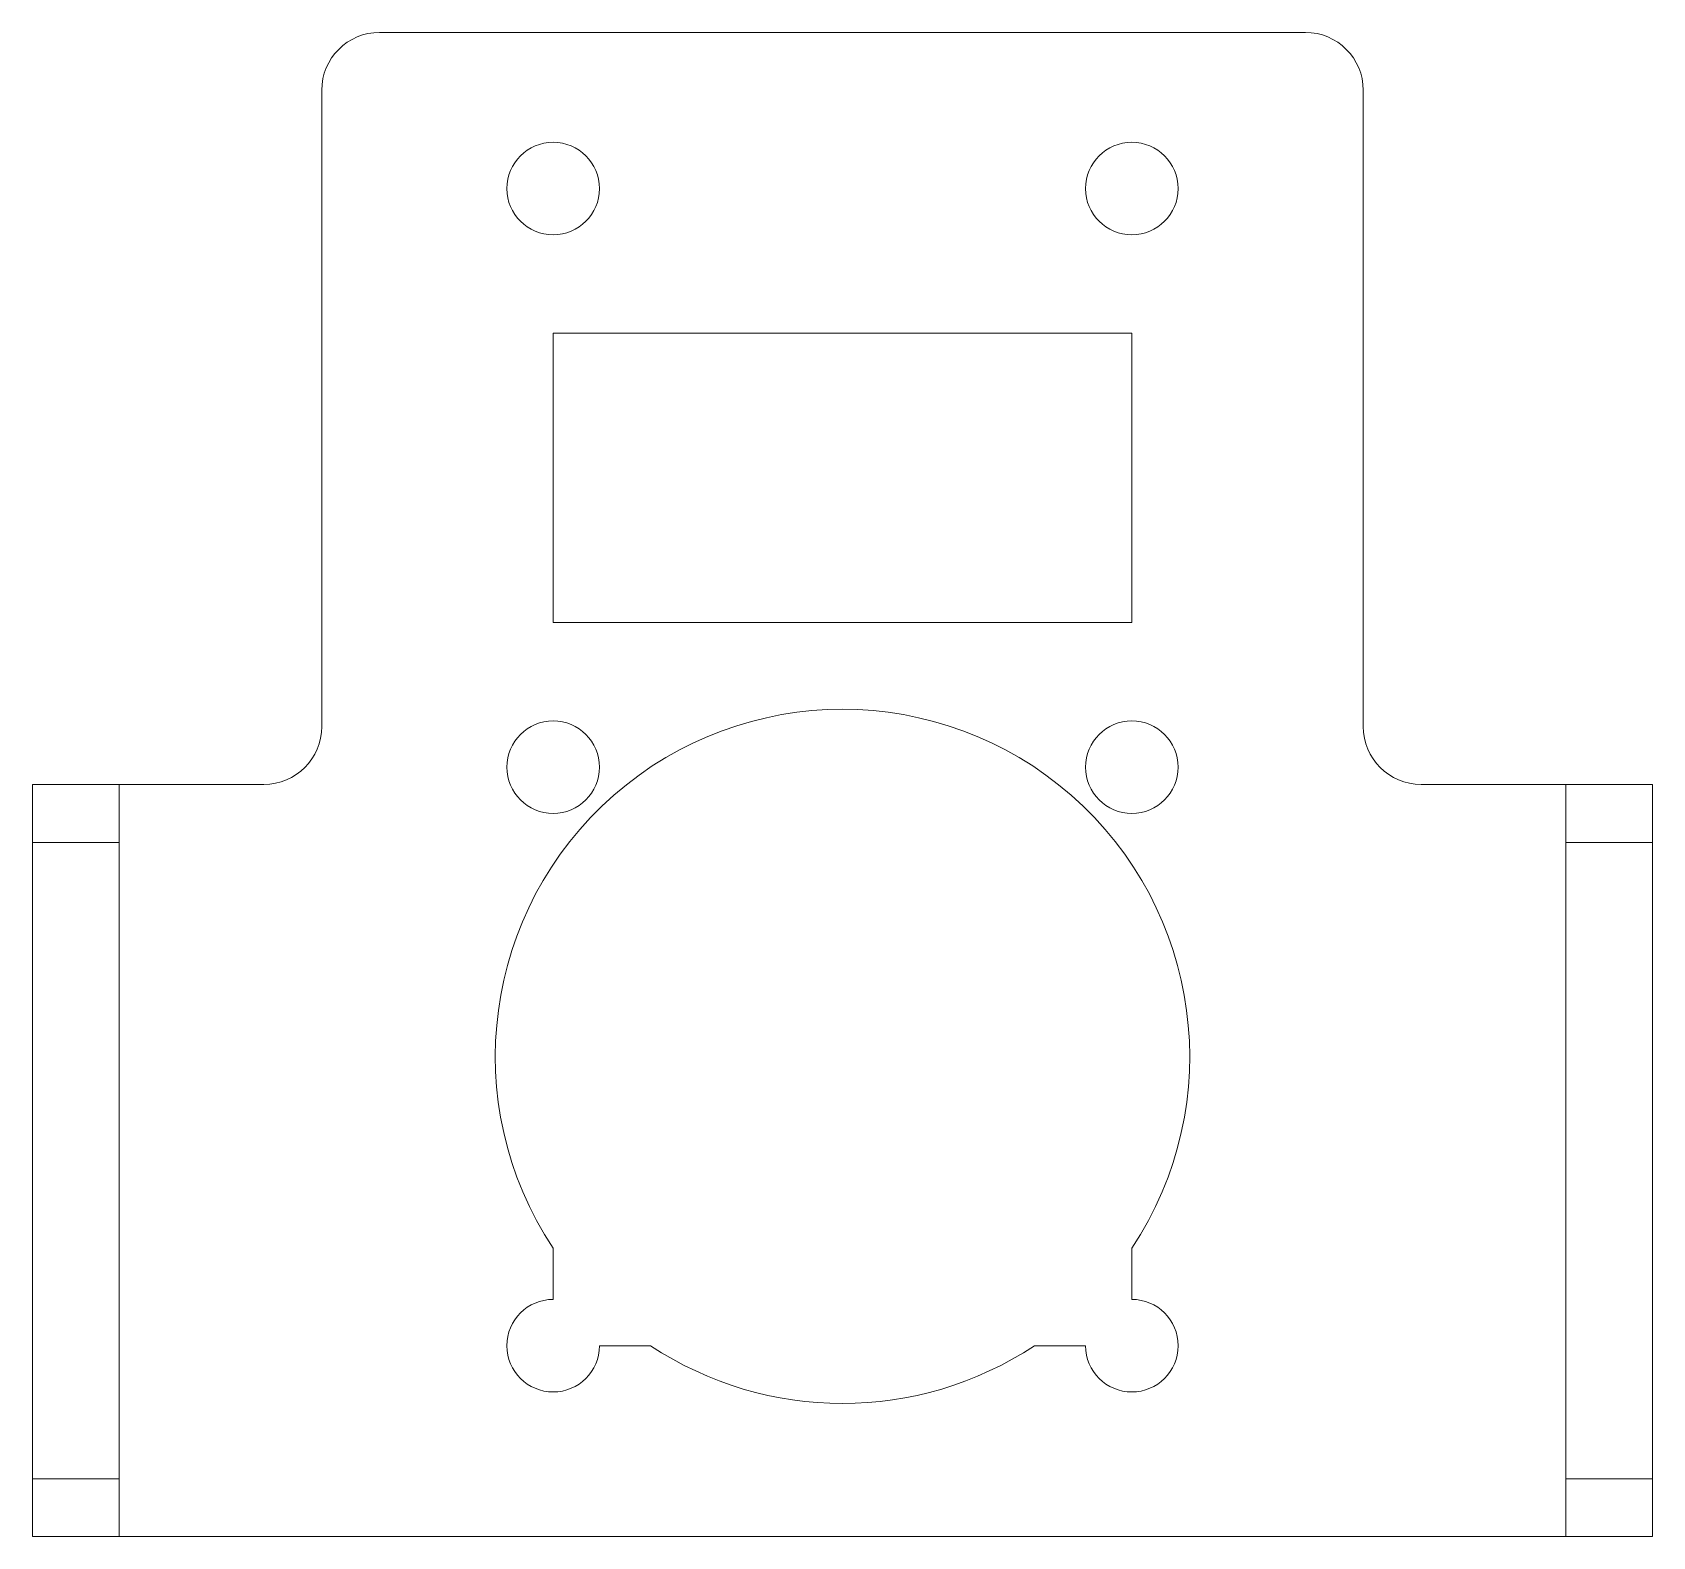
# Paper-space layout '_前视' of a CAD drawing. Header units: millimetres. Extents: x 0 to 56, y 0 to 52.
import ezdxf

# ---------------------------------------------------------------- set-up
doc = ezdxf.new("R2010")
doc.units = ezdxf.units.MM

psp = doc.layouts.new('_前视')

# ---------------------------------------------------------------- linework, layer by layer
at = {"color": 7, "linetype": 'Continuous', "lineweight": 15}
for p, q in [((12, 52), (44, 52)), ((10, 28), (10, 50)), ((46, 28), (46, 50)), ((18, 31.6), (18, 41.6)), ((38, 41.6), (18, 41.6)), ((38, 31.6), (38, 41.6)), ((18, 31.6), (38, 31.6)), ((0, 26), (8, 26)), ((0, 26), (0, 0)), ((3, 0), (3, 26)), ((48, 26), (56, 26)), ((53, 26), (53, 0)), ((56, 0), (56, 26)), ((3, 24), (0, 24)), ((56, 24), (53, 24)), ((18, 8.2), (18, 9.967)), ((38, 8.2), (38, 9.967)), ((21.367, 6.6), (19.6, 6.6)), ((34.633, 6.6), (36.4, 6.6)), ((0, 2), (3, 2)), ((53, 2), (56, 2)), ((0, 0), (56, 0))]:
    psp.add_line(p, q, dxfattribs=at)
for centre in [(18, 46.6), (38, 46.6), (18, 26.6), (38, 26.6)]:
    psp.add_circle(centre, 1.6, dxfattribs=at)
for centre, radius, start, end in [((12, 50), 2, 90, 180), ((44, 50), 2, 0, 90), ((28, 16.6), 12, 326.4427, 213.5573), ((8, 28), 2, 270, 0), ((48, 28), 2, 180, 270), ((18, 6.6), 1.6, 90, 0), ((38, 6.6), 1.6, 180, 90), ((28, 16.6), 12, 236.4427, 303.5573)]:
    psp.add_arc(centre, radius, start, end, dxfattribs=at)

doc.saveas('drawing.dxf')
